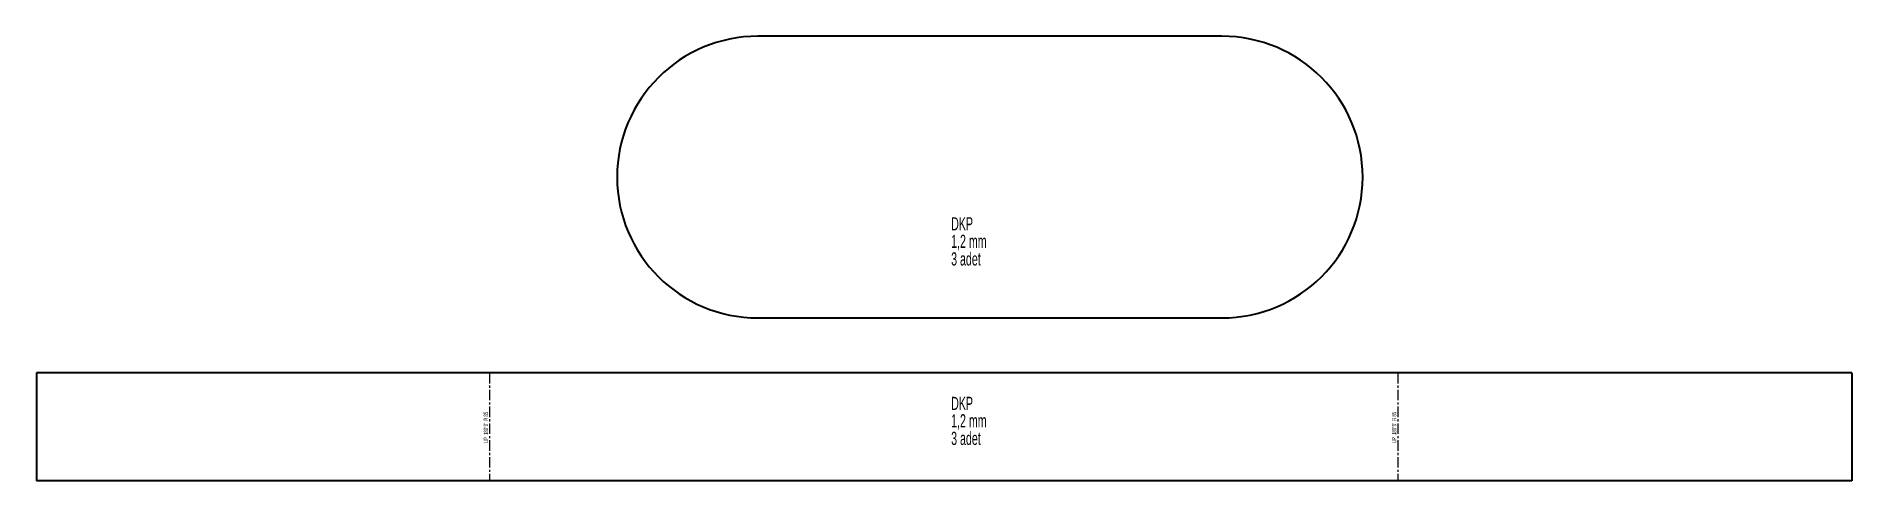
# Model space of a CAD drawing. Header units: millimetres. Extents: x -427 to 669, y -1 to 267.
import ezdxf

# ---------------------------------------------------------------- set-up
doc = ezdxf.new("R2010")
doc.units = ezdxf.units.MM
doc.linetypes.add('CENTER', pattern=[10.16, 6.35, -1.27, 1.27, -1.27])
doc.styles.add('SLDTEXTSTYLE0', font='TXT', dxfattribs={"width": 0.605})
doc.styles.add('SLDTEXTSTYLE1', font='TXT', dxfattribs={"width": 0.572187})

msp = doc.modelspace()

# ---------------------------------------------------------------- linework, layer by layer
at = {"color": 7, "linetype": 'Continuous', "lineweight": 35}
for p, q in [((288.9, 267.4), (8.9, 267.4)), ((8.9, 97.4), (288.9, 97.4)), ((-426.6, 64.2), (-426.6, -0.8)), ((669, 64.2), (-426.6, 64.2)), ((669, 64.2), (669, -0.8)), ((669, -0.8), (-426.6, -0.8))]:
    msp.add_line(p, q, dxfattribs=at)
at = {"color": 7, "linetype": 'CENTER'}
for p, q in [((-153.1, 64.2), (-153.1, -0.8)), ((395, 64.2), (395, -0.8))]:
    msp.add_line(p, q, dxfattribs=at)
at = {"color": 7, "linetype": 'Continuous', "lineweight": 35}
for centre, start, end in [((8.9, 182.4), 90, 270), ((288.9, 182.4), 270, 90)]:
    msp.add_arc(centre, 85, start, end, dxfattribs=at)

# ---------------------------------------------------------------- texts
at = {"color": 7, "linetype": 'Continuous', "lineweight": 0, "char_height": 7.94, "attachment_point": 1, "style": 'SLDTEXTSTYLE0'}
for s, insert in [('DKP', (125.5, 158.2)), ('1,2 mm', (125.5, 147.6)), ('3 adet', (125.5, 137)), ('DKP', (125.5, 49.8)), ('1,2 mm', (125.5, 39.3)), ('3 adet', (125.5, 28.7))]:
    msp.add_mtext(s, dxfattribs=dict(at, insert=insert))
at = {"color": 7, "linetype": 'Continuous', "lineweight": 18, "char_height": 2.646, "attachment_point": 2, "rotation": 90, "style": 'SLDTEXTSTYLE1'}
for insert in [(-156.6, 31.3), (391.5, 31.3)]:
    msp.add_mtext("UP  180°0'  R 85", dxfattribs=dict(at, insert=insert))

doc.saveas('drawing.dxf')
